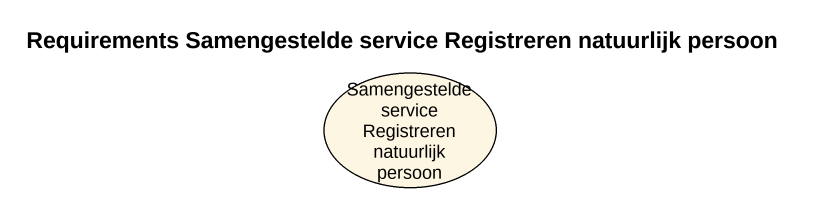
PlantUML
@startuml
title Requirements Samengestelde service Registreren natuurlijk persoon
usecase "Samengestelde service Registreren natuurlijk persoon" as Samengestelde_service
@enduml
